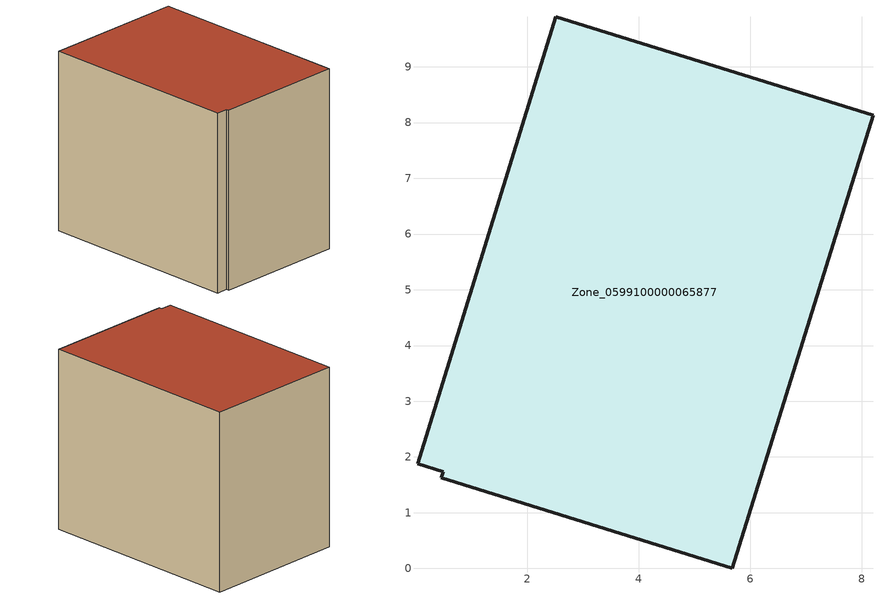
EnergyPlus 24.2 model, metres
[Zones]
Zone_0599100000065877
 floor ground (C_G): 0.03,1.88 2.52,9.9 8.21,8.13 5.68,0 0.46,1.62 0.49,1.74 z0
 wall outside (C_F): 8.21,8.13 2.52,9.9 0.03,1.88 0.49,1.74 0.46,1.62 5.68,0 8.21,8.13 z0:7.44
 roof outside (C_R): 2.52,9.9 0.03,1.88 0.49,1.74 0.46,1.62 5.68,0 8.21,8.13 z7.44
[BUILDING]
Pand.0599100000065877: North Axis=0; Terrain=City; Loads Convergence Tolerance Value=0.04; Temperature Convergence Tolerance Value=0.4; Solar Distribution=FullExterior; Maximum Number of Warmup Days=25; Minimum Number of Warmup Days=1
[Site:Location]
Rotterdam.The.Hague.AP_ZH_NLD Design_Conditions: Latitude=51.96; Longitude=4.45; Time Zone=1; Elevation=-4.5
[SITE:GROUNDTEMPERATURE:BUILDINGSURFACE]
18, 18, 18, 18, 18, 18, 18, 18, 18, 18, 18, 18
[MATERIAL] Thermal Absorptance=0.9; Solar Absorptance=0.7; Visible Absorptance=0.7
Name | Roughness | Thickness | Conductivity | Density | Specific Heat
G.TC.1946-1964 | MediumSmooth | 0.15 | 1 | 540 | 1210
F.TC.1946-1964 | Rough | 0.3 | 0.857143 | 1920 | 840
R.TC.1946-1964 | MediumRough | 0.2 | 0.235294 | 1500 | 1000
[CONSTRUCTION]
C_G: G.TC.1946-1964
C_F: F.TC.1946-1964
C_R: R.TC.1946-1964
[ZONE]
Zone_0599100000065877: Type=1; Multiplier=1; Ceiling Height=Autocalculate; Volume=Autocalculate; Floor Area=autocalculate; Part of Total Floor Area=Yes
[ZONEINFILTRATION:DESIGNFLOWRATE]
Infil_Zone_0599100000065877: Zone or ZoneList or Space or SpaceList=Zone_0599100000065877; Schedule=AlwaysOn; Design Flow Rate Calculation Method=Flow/Area; Flow Rate per Floor Area=0.003; Constant Term Coefficient=1; Temperature Term Coefficient=0; Velocity Term Coefficient=0; Velocity Squared Term Coefficient=0
[HVACTEMPLATE:ZONE:IDEALLOADSAIRSYSTEM]
Zone_0599100000065877: Maximum Heating Supply Air Temperature=50; Minimum Cooling Supply Air Temperature=13; Maximum Heating Supply Air Humidity Ratio=0.0156; Minimum Cooling Supply Air Humidity Ratio=0.0077; Heating Limit=NoLimit; Cooling Limit=NoLimit; Dehumidification Control Type=ConstantSensibleHeatRatio; Cooling Sensible Heat Ratio=0.7; Dehumidification Setpoint=60; Humidification Control Type=None; Humidification Setpoint=30; Outdoor Air Method=None; Outdoor Air Flow Rate per Person=0.00944; Outdoor Air Flow Rate per Zone Floor Area=0; Outdoor Air Flow Rate per Zone=0; Demand Controlled Ventilation Type=None; Outdoor Air Economizer Type=NoEconomizer; Heat Recovery Type=None; Sensible Heat Recovery Effectiveness=0.7; Latent Heat Recovery Effectiveness=0.65
[ZONECONTROL:THERMOSTAT]
ThermostatControl_Zone_0599100000065877: Zone or ZoneList=Zone_0599100000065877; Control Type Schedule=DualSetpointControlType; Control 1=Thermostat_Zone_0599100000065877; Temperature Difference Between Cutout And Setpoint=0
[THERMOSTATSETPOINT:DUALSETPOINT]
Thermostat_Zone_0599100000065877: Heating Setpoint Temperature Schedule=HeatingSetpoint_Zone_0599100000065877; Cooling Setpoint Temperature Schedule=CoolingSetpoint_Zone_0599100000065877
[SCHEDULE:COMPACT]
HeatingSetpoint_Zone_0599100000065877: Through: 12/31, For: AllDays, Until: 24:00, 21
CoolingSetpoint_Zone_0599100000065877: Through: 12/31, For: AllDays, Until: 24:00, 24
DualSetpointControlType: Through: 12/31, For: AllDays, Until: 24:00, 4
AlwaysOn: Through: 12/31, For: AllDays, Until: 24:00, 1
